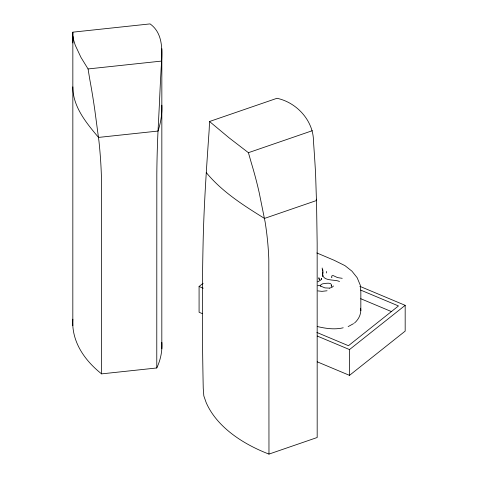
<?xml version="1.0" encoding="UTF-8"?>
<svg xmlns="http://www.w3.org/2000/svg" width="478" height="478" viewBox="0 0 478 478"><rect width="100%" height="100%" fill="white"/><g stroke="black" fill="none" stroke-linecap="round" stroke-linejoin="round"><path stroke-width="0.72" d="M101.593 373.874L101.485 179.579A328.577 149.608 68.8 0 0 98.952 141.159L94.919 110.89A342.547 138.321 71.8 0 0 89.804 79.581L88.066 68.946L80.961 57.396L75.261 45.249L73.63 40.092L72.823 35.611L72.847 32.163L150.062 23.9C165.304 34.751 161.684 55.98 160.961 71.969A342.547 42.022 -85 0 0 159.407 103.989L157.836 134.862A328.577 59.87 -82.5 0 0 156.82 173.657L156.778 367.97L101.593 373.874A150.934 87.139 0 0 1 72.847 319.19M161.845 105.178C162.227 113.949 160.751 122.738 158.009 131.056L98.516 137.419C86.44 123.091 72.71 106.63 72.847 86.865M322.59 274.892L322.596 276.188M322.483 270.668L322.154 267.991M322.441 270.351C322.381 266.545 323.361 272.591 322.787 273.536L322.734 271.743M318.707 278.614C318.611 275.585 320.397 281.351 319.029 279.636M322.572 275.214L322.704 273.368C321.879 281.817 335.538 279.08 339.494 281.548M326.408 272.986L326.522 271.462M321.569 279.391L321.664 278.387L320.678 280.15L317.798 281.799M333.53 285.975L331.905 287.386L329.641 288.138M327.054 290.767L321.951 291.353L317.852 290.887M354.467 323.062C358.649 319.489 361.553 313.771 360.633 308.22M202.517 313.699L199.081 312.259L199.081 286.477L203.144 283.257M317.219 361.816L349.502 375.355L349.502 349.573L405.177 305.334L359.844 286.322M349.502 375.355L405.177 331.111L405.177 305.334M331.947 277.115L331.66 277.485L331.857 275.842L332.945 275.477L337.54 277.593L342.224 278.321M320.84 286.143C319.113 285.701 322.13 283.574 323.415 283.705C326.014 283.394 332.688 281.817 331.433 286.424L331.17 285.665M348.145 326.599L353.606 323.618M317.816 285.772L319.011 285.366L324.897 287.887L329.611 288.132M209.531 121.502L276.989 98.289C296.796 102.447 313.622 120.85 313.478 141.458A342.547 56.523 83.2 0 1 315.57 173.424L316.573 204.351L317.159 243.188L317.183 437.507L268.971 454.1A150.934 87.139 0 0 1 206.084 402.351L203.819 395.898L203.24 388.255A636.158 66.95 85.7 0 1 203.078 244.372C203.849 206.239 206.49 168.172 209.155 130.13L209.531 121.502L229.111 137.843L248.411 152.691L251.314 162.855A342.547 214.066 55.5 0 1 259.231 192.807L265.135 222.055A328.577 217.58 51.3 0 1 268.821 259.829L268.971 454.1M248.411 152.691L312.367 130.679M343.21 327.789C334.684 329.838 325.655 328.529 317.237 326.504M88.066 68.946L161.271 61.112M316.854 252.958L334.11 260.265L344.973 265.643L351.951 271.175L357.15 277.688L360.298 285.229L360.842 291.646L360.83 310.7M360.753 290.122L398.479 305.944L348.444 345.708L316.89 332.473M360.753 298.714L391.619 311.662M199.081 286.477L203.204 288.21M317.219 336.034L349.502 349.573M206.251 172.558C222.049 191.821 243.559 205.403 264.501 218.422L316.472 200.539L316.227 199.195M72.895 42.972L72.847 36.328M161.845 48.738L161.821 348.82M72.847 32.163L72.823 325.661M161.845 342.356A150.934 87.139 0 0 1 156.778 367.97M322.752 274.993L322.674 276.009L322.752 274.993"/></g></svg>
